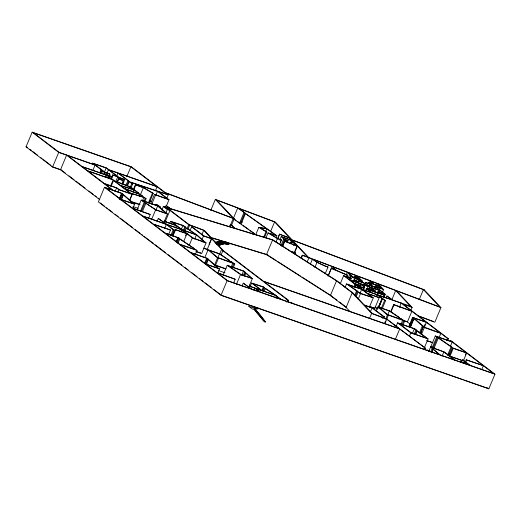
<?xml version="1.0" encoding="UTF-8"?>
<svg xmlns="http://www.w3.org/2000/svg" width="521" height="521" viewBox="0 0 521 521"><rect width="100%" height="100%" fill="white"/><g stroke="black" fill="none" stroke-linecap="round" stroke-linejoin="round"><path stroke-width="0.78" d="M328.119 276.202L331.402 268.367L335.374 270.021L332.033 266.472L313.447 259.451L317.608 262.623L327.983 267.091C318.631 264.375 311.617 257.524 302.154 255.225L300.962 258.077M331.402 268.367L347.448 275.199L336.403 270.451L333.004 266.837L347.396 272.275L349.611 274.626L351.167 275.212L349.969 278.064M349.721 277.83L350.62 275.694L351.662 276.807L350.828 276.605L362.486 281.327L361.893 282.753M99.824 199.745L60.488 169.781L52.588 167.02L26.05 146.805L32.172 132.178L131.422 166.831L165.255 192.607L233.024 218.188L215.349 199.413L210.758 210.386M52.588 167.02L58.71 152.393L32.172 132.178M60.488 169.781L66.603 155.147L58.71 152.393M92.679 170.784L95.063 165.085L67.522 155.473L82.012 166.505L106.251 174.971L105.353 177.107M99.745 172.835L100.644 170.699L103.946 171.852L95.063 165.085M100.514 173.421L101.413 171.285L100.644 170.699M101.432 173.74L102.331 171.604L101.947 171.311L109.931 174.099L109.332 175.525M104.369 172.288L106.16 168.009L93.676 163.653L104.864 172.177L109.931 174.099M106.974 173.33L108.466 169.768M105.737 177.4L106.636 175.264L82.396 166.798L87.619 170.777L111.852 179.237L110.322 178.071L111.234 178.39L113.155 179.856L110.472 186.264M66.603 155.147L112.393 190.022L104.493 187.267L98.378 201.901L221.002 295.303L488.828 388.822L494.95 374.195L451.329 340.968L450.411 340.649L451.824 341.724L435.302 335.954L430.834 346.641L432.261 347.631L433.146 347.924L437.614 337.237L436.689 336.599L452.208 342.017L466.262 352.724L465.37 354.86M108.42 178.501L109.013 177.075L106.636 175.264M109.332 178.82L109.931 177.394L106.505 174.789L112.015 176.71L111.123 178.846M111.175 178.462L112.666 174.9L117.349 176.534L106.16 168.009M111.559 178.755L113.05 175.193L112.666 174.9M111.162 186.225L113.545 180.526L130.53 186.915L132.888 188.706L129.937 186.844L114.854 181.145L120.266 185.274L134.19 189.703L138.951 193.324L134.053 189.976L121.048 185.867L124.252 188.302L140.253 194.32L143.067 196.463L140.116 194.594L125.027 188.895L130.445 193.024L144.369 197.459L146.075 198.755L144.884 201.607M116.43 176.632L117.922 173.07L109.384 170.087L118.957 177.381L124.76 179.563L122.969 183.841M115.649 181.816L117.733 176.827L113.05 175.193M116.932 182.35L118.423 178.788L121.914 180.005L117.733 176.827M117.616 181.933L118.808 179.081L118.423 178.788M115.063 191.507L116.548 187.944L104.747 183.822L113.311 190.347L122.168 193.441L123.282 194.411L120.898 200.11M117.961 191.839L118.853 189.703L116.548 187.944M121.725 184.187L123.21 180.624L119.342 177.674L124.76 179.563M122.585 183.548L123.484 181.412M126.909 176.313L130.888 166.805L33.474 132.79L59.244 152.419L94.679 164.792L92.373 163.04L106.694 168.042L109 169.794L156.658 186.433L130.888 166.805M119.166 199.081L121.549 193.382L105.796 187.879L132.008 207.846L149.879 214.32L150.191 214.587L148.4 218.859M119.465 199.341L121.849 193.643M125.795 185.639L127.879 180.657L117.922 173.07M120.247 199.055L122.331 194.066L121.549 193.382M126.714 185.964L128.798 180.976L118.84 173.389L157.042 186.726L166.954 194.281L129.188 181.647L127.398 185.925M121.269 199.947L123.36 194.958L124.304 195.303L133.07 202.956L132.126 202.61L123.36 194.958M129.338 188.263L129.937 186.844M130.263 187.163L131.748 183.6L129.188 181.647M131.181 187.482L132.666 183.926L130.693 182.422L139.517 185.346L142.747 187.286L135.408 184.721L133.317 189.709M133.702 190.002L135.792 185.014L135.408 184.721M129.696 199.979L132.087 194.274M129.82 200.057L132.204 194.359L130.836 193.324L143.842 197.433L146.075 198.755M133.161 192.112L134.053 189.976M132.822 208.576L134.613 204.304L134.099 203.848L120.826 199.328M139.517 196.02L140.116 194.594M140.396 194.789L143.379 187.664L135.792 185.014M137.023 210.054L141.191 200.084L158.195 206.016L155.987 204.336L155.388 205.762M142.35 201.002L143.842 197.433M144.03 201.334L145.222 198.488M140.37 211.409L144.239 202.148L141.191 200.084M141.536 210.979L145.112 202.435L142.598 200.728L157.661 205.99L166.206 213.389L156.066 209.846L145.873 203.249L142.298 211.8M148.29 203.086L152.458 193.115L143.379 187.664M149.371 202.61L153.246 193.35L140.403 185.639L157.531 191.318L167.71 199.068L154.529 194.359L150.66 203.62M155.258 191.005L157.042 186.726M151.735 204.265L155.61 195.004L154.529 194.359M156.04 194.88L157.531 191.318M151.455 219.823L155.623 209.852L145.873 203.249M155.87 210.263L157.661 205.99M157.101 221.288L158.293 218.436L166.922 224.44L181.256 229.448L176.378 225.73L164.649 221.477L164.056 222.903M166.694 198.521L168.224 194.867L165.645 192.9L234.209 218.787L231.532 225.202M161.894 210.048L163.386 206.485L272.867 239.888L290.477 251.148L295.361 252.854L295.746 253.147L295.147 254.574M165.307 207.54L166.153 205.508L171.025 209.071M166.518 205.639L169.012 199.686L158.41 191.611L168.224 194.867M165.821 213.043L167.313 209.481L163.386 206.485M163.855 222.519L167.43 213.975L158.807 206.511L160.488 207.084L157.479 204.792L155.987 204.336M164.441 223.196L165.033 221.77M167.313 209.481L169.976 210.406L165.502 221.093L164.174 220.63M164.597 228.686L166.388 224.408L143.067 216.267L153.356 224.108L170.491 230.015L168.4 235.004M169.69 223.45L170.582 221.314L183.32 225.547L185.697 227.189L184.206 230.751M170.79 235.472L173.174 229.774L166.388 224.408M171.722 235.798L174.105 230.1L167.306 224.733L181.64 229.735L186.518 233.454L185.626 235.59M175.486 227.866L176.378 225.73M172.49 235.902L175.173 229.494L186.518 233.454M172.874 236.195L175.557 229.787L175.173 229.494M176.085 241.874L177.876 237.602L165.313 233.213L179.96 244.369L195.766 249.624L197.016 250.484L195.225 254.756M181.119 229.852L182.904 225.573L171.852 221.9L182.174 229.768L195.974 234.587L186.407 227.983L185.215 230.836M176.456 242.135L178.247 237.856L177.876 237.602M180.748 231.878L181.64 229.735M177.342 242.428L179.126 238.149L164.929 232.92L153.741 224.401L170.491 230.015M183.333 230.458L184.825 226.895L182.904 225.573M178.032 243.216L179.823 238.944L194.19 248.537L179.823 238.944M187.267 228.276L188.752 224.714L169.976 210.406M187.886 229.305L189.67 225.033L203.704 230.328L211.454 238.566L209.071 244.264M183.626 241.581L186.902 233.747L175.557 229.787M190.106 230.438L191.598 226.876L192.516 227.195L204.043 235.98L211.454 238.566M189.038 245.704L192.321 237.869L186.902 233.747M194.574 239.152L196.358 234.88L182.558 230.061L192.887 237.921L204.831 242.278L203.6 241.203L204.545 241.542L206.082 242.89L201.614 253.577L196.261 251.623M201.914 234.606L203.704 230.328M202.018 239.517L203.509 235.954L191.598 226.876M201.992 241.737L202.584 240.311L196.358 234.88M202.943 242.083L203.535 240.656L197.127 235.069L186.407 227.983M203.509 235.954L211.676 238.807L207.208 249.487L203.496 248.191M204.779 257.602L208.055 249.767L219.862 253.89L229.611 260.487L229.012 261.913M204.623 263.268L206.707 258.279L191.038 252.809L205.684 263.965L218.957 268.484L219.471 268.94L217.68 273.212M205.105 263.691L207.189 258.703L206.707 258.279M205.756 264.746L208.14 259.048L207.325 258.338L190.653 252.516L180.344 244.662L197.016 250.484M215.153 242.864L215.44 242.174L216.508 242.499L220.572 245L220.865 244.303L216.801 241.803L216.508 242.499M206.127 264.583L208.218 259.595L209.162 259.94L217.928 267.592L216.983 267.247L208.218 259.595M218.156 241.438L222.22 243.932L221.933 244.629L217.863 242.128L218.156 241.438L223.288 244.258L223.581 243.567L219.51 241.067L219.224 241.757M216.795 244.206L219.217 245.365L219.504 244.675L215.44 242.174M229.448 226.739L230.341 224.603M227.423 243.958L227.13 244.649L223.066 242.148L223.359 241.457L228.491 244.284L228.778 243.587L226.068 241.92M229.846 226.544L233.239 218.423M233.245 218.696L237.719 208.009L216.541 200.012L234.209 218.787M230.289 226.55L231.135 224.525L230.751 224.375L234.554 228.419M214.535 265.085L217.518 257.96L208.055 249.767M217.628 258.169L219.419 253.896L209.279 250.354L217.518 257.485L232.399 262.682L230.373 261.308L231.246 261.594L234.776 263.984L233.284 267.547M219.543 254.365L221.627 249.377M234.776 263.984L217.824 257.752L218.436 258.279L215.453 265.417L225.73 269.005M221.099 254.99L222.89 250.712L211.676 238.807M228.778 243.587L229.846 243.913L230.139 243.222M288.784 240.103L289.683 237.96L274.587 221.926L238.716 208.387L244.909 212.822L240.435 223.509L239.543 223.203L244.01 212.516L237.719 208.009M255.303 234.496L241.008 224.251L245.476 213.564L276.905 235.739L276.013 237.876M228.139 261.627L228.739 260.2L219.419 253.896M223.047 275.257L227.215 265.287L244.121 271.187L245.632 272.555L244.141 276.117M231.096 267.293L232.887 263.007M232.359 267.234L233.851 263.665M221.002 295.303L227.123 280.676L104.493 187.267M233.675 282.87L235.166 279.308L234.854 279.041L216.983 272.568L206.069 264.258L219.471 268.94M252.294 233.936L255.837 234.47L258.826 227.332L266.277 228.465L245.476 213.564M236.358 284.479L240.533 274.508L227.215 265.287M241.698 275.401L243.483 271.122L228.602 265.925L240.989 274.508L251.129 278.045L245.638 273.076L244.447 275.928M243.19 275.765L244.681 272.203L243.483 271.122M242.076 286.009L243.268 283.163L251.897 289.168L259.79 291.923L254.912 288.204L249.624 286.205L249.031 287.631M265.606 231.689L266.798 228.843L275.655 235.186L268.035 232.9L265.951 237.889M263.606 237.368L265.99 231.669L258.826 227.332M264.401 237.602L266.785 231.904L260.012 227.814L266.798 228.843M270.412 231.897L274.587 221.926M248.758 287.175L252.333 278.624L246.596 273.427L245.638 273.076M249.416 287.918L250.008 286.498M250.145 286.602L251.636 283.04L263.769 287.051L264.714 287.696L263.222 291.259M272.594 239.986L336.52 280.858L352.229 292.822L371.616 313.421L386.79 319.145L399.307 328.679L263.483 281.255L223.841 251.057L204.453 230.464L189.286 224.74L167.013 207.775L272.594 239.986L266.472 254.613L330.399 295.485L346.113 307.455L349.988 311.571M254.02 290.347L254.912 288.204M275.941 242.148L277.433 238.585L268.035 232.9M277.439 239.126L279.53 234.131L289.683 237.96M277.96 238.638L279.53 234.131M279.764 240.044L281.255 236.482L292.17 240.604L289.897 238.195L279.744 234.359M280.461 242.05L281.353 239.914L277.836 238.585L269.429 233.506L276.905 235.739M279.784 244.421L281.353 239.914M254.255 307.383L255.85 308.595L255.557 309.292L253.968 308.08L254.255 307.383L257.061 309.018L257.348 308.328L255.759 307.11L255.466 307.807M261.874 290.653L263.365 287.091L252.9 283.626L261.926 290.497L275.14 295.114L265.45 288.51L264.258 291.356M281.008 245.482L283.691 239.074L281.255 236.482M254.443 309.858L255.655 310.275L255.362 310.972L256.573 311.395L256.28 312.092L257.498 312.515L257.205 313.206L258.416 313.629L258.123 314.326L259.334 314.749L259.048 315.439L260.259 315.863L259.966 316.56L261.177 316.983L260.891 317.673L262.102 318.097L261.809 318.793L263.02 319.217L262.734 319.907L263.945 320.33L263.633 321.079L265.222 322.297L265.541 321.548L264.329 321.125L264.616 320.428L263.405 320.005L263.698 319.314L262.486 318.891L262.773 318.194L261.562 317.771L261.855 317.081L260.643 316.657L260.93 315.96L259.719 315.537L260.012 314.84L258.8 314.423L259.087 313.727L257.875 313.303L258.169 312.607L256.957 312.183L257.244 311.493L254.443 309.858L254.73 309.161M262.35 290.972L263.841 287.41L263.365 287.091M281.75 246.277L284.433 239.862L285.404 240.227L287.175 242.115L297.12 245.866L294.736 251.565M282.564 246.146L284.655 241.158L286.205 241.744L284.433 239.862M282.786 246.381L284.655 241.158M256.032 311.07L256.325 310.373L254.346 308.868L255.557 309.292M257.348 308.328L258.559 308.751L258.852 308.054M287.091 242.832L287.983 240.695L284.44 239.204L282.441 237.081L292.385 240.839L294.385 242.962L293.492 245.098M289.305 239.621L289.897 238.195M290.171 243.848L291.063 241.705L294.385 242.962M290.685 243.366L291.063 241.705M291.793 242.265L292.385 240.839M293.714 245.332L294.606 243.196L291.285 241.939M275.55 297.862L276.443 295.726L265.45 288.51M294.358 253.226L297.341 246.101L284.87 241.392M276.521 298.045L277.12 296.618L281.32 299.438L439.431 354.651L433.192 349.2L431.701 352.763M301.34 258.37L302.538 255.518M286.81 302.226L287.709 300.083L222.89 250.712M288.028 301.835L288.627 300.409L263.867 281.548L399.692 328.972L425.364 348.152L424.771 349.578M307.149 262.024L308.933 257.752M310.373 264.069L312.457 259.08M314.847 267.481L316.931 262.493M325.299 273.505L328.022 266.96M328.458 275.023L332.033 266.472M336.52 280.858L330.399 295.485L336.963 300.109M340.382 283.463L343.658 275.622L350.939 278.279L351.239 278.54L350.346 280.676M346.204 275.121L347.396 272.275M346.595 277.205L347.487 275.068M348.419 277.472L349.611 274.626M345.013 287.462L346.504 283.899L361.307 289.07L356.338 285.28L355.446 287.416M349.936 278.742L350.867 276.475M353.648 277.647L354.247 276.228L358.695 277.908L356.703 275.785L348.367 272.639L351.167 275.212M353.87 277.882L354.247 276.228M353.271 281.587L354.163 279.451L359.887 283.463L369.454 286.804L365.345 283.678L358.259 280.943L357.66 282.369M353.57 281.854L354.462 279.712L354.163 279.451M356.103 277.211L356.703 275.785M353.837 287.136L355.029 284.29L343.658 275.622M356.755 280.747L357.354 279.321M346.113 307.455L352.229 292.822M354.755 287.455L355.947 284.609L354.69 283.652L360.695 285.742L354.306 283.359L350.229 280.252L359.353 283.437L364.733 287.156L363.541 290.008M357.96 282.629L358.559 281.203M359.542 280.865L360.141 279.438L355.472 277.524L360.76 279.432L362.486 281.327M358.461 285.573L359.353 283.437M354.495 295.837L356.585 290.848L346.504 283.899M355.374 296.13L357.465 291.141L347.891 284.544L361.691 289.363L372.014 297.224L360.962 293.551L358.174 291.942L356.09 296.931M361.756 282.551L362.356 281.125M359.9 293.636L361.691 289.363M358.161 299.275L360.545 293.577L358.174 291.942M362.922 288.973L363.814 286.837M365.11 283.86L365.709 282.434L370.854 284.446L368.822 282.291L368.23 283.717M364.752 285.104L365.345 283.678M362.746 290.132L363.645 287.989L363.261 287.696L356.338 285.28M365.488 290.926L366.38 288.79L383.782 294.866L384.166 295.16L383.274 297.296M369.213 282.981L370.105 280.845L357.673 276.15L360.018 278.644L354.469 276.456M366.875 289.376L367.468 287.95L373.915 290.204L369.838 287.097L360.272 283.756L364.733 287.156M367.259 289.669L367.852 288.243L367.468 287.95M368.627 286.361L369.226 284.935L377.126 287.683L385.26 294.326L384.068 297.172M368.927 286.622L369.526 285.195L369.226 284.935M368.94 289.233L369.838 287.097M371.382 286.459L371.981 285.033L370.014 282.89L380.356 286.791L382.388 288.953L375.198 286.14L374.599 287.566M376.429 285.703L377.321 283.567L371.076 281.21L373.147 283.411L372.176 283.046L370.105 280.845M375.172 288.894L375.765 287.475L369.526 285.195M374.619 292.242L375.218 290.816L370.757 287.416L379.881 290.601L383.957 293.707L377.953 291.61L377.354 293.036M369.409 307.077L373.283 297.81L367.872 293.688L379.216 297.654L374.749 308.341L369.454 306.491M376.051 296.827L376.95 294.691L362.609 289.683L367.487 293.395L379.216 297.654M379.757 288.217L380.356 286.791M377.738 293.33L378.337 291.903L377.953 291.61M370.542 311.467L372.027 307.904L364.615 305.319M378.982 292.743L379.881 290.601M369.474 318.539L371.616 313.421M382.401 292.418L383.599 289.572L378.292 283.938L395.719 290.516L410.535 306.257L392.795 300.063L386.908 295.954L386.009 298.09M376.142 311.096L377.933 306.823L389.741 310.946L399.49 317.543L398.891 318.969M377.784 308.425L382.134 298.513L378.559 307.058M378.461 308.002L382.336 298.741L381.952 298.448M378.969 307.364L382.336 298.741M381.392 308.217L384.667 300.376L382.544 298.813M382.297 308.53L385.573 300.689L377.868 295.01L401.19 303.15L411.479 310.991L393.674 304.544L390.698 311.669M382.655 317.96L383.28 316.475L384.264 316.846M382.811 318.084L383.436 316.592M382.961 318.11L383.554 316.683L372.027 307.904M391.844 299.777L395.719 290.516M385.605 319.288L387.396 315.016L377.933 306.823M387.513 315.225L389.298 310.946L379.164 307.41L387.396 314.541L402.284 319.738L400.252 318.364L401.124 318.65L404.654 321.04L402.863 325.312M384.609 323.124L385.507 320.988M386.823 318.904L388.321 315.335L387.702 314.801L404.654 321.04M384.954 323.534L386.79 319.145M391.01 311.936L393.987 304.811L393.674 304.544M399.399 307.429L401.19 303.15M398.024 318.683L398.617 317.256L389.298 310.946M396.123 326.354L397.608 322.792L414.866 328.816L416.865 330.34L415.074 334.612M400.975 324.342L402.766 320.063M395.406 339.217L399.692 328.972M401.938 325L403.729 320.715M410.906 310.34L412.131 307.416L396.494 290.809L440.955 307.592L434.833 322.219L417.503 315.68M393.987 304.811L411.864 311.284L407.389 321.971L402.922 320.35M419.229 299.582L423.404 289.611L424.335 289.936M408.744 326.654L412.619 317.387L426.022 322.069L411.864 311.284M409.141 326.999L413.016 317.738L412.619 317.387M409.968 327.24L413.843 317.973L426.406 322.362L440.46 333.069L423.384 326.778L420.408 333.902M410.092 327.344L413.843 317.973M410.47 327.181L414.045 318.631L414.99 318.976L423.306 326.224L420.33 333.349M409.33 336.416L410.822 332.854L397.608 322.792M412.248 333.779L414.332 328.79L398.91 323.404L411.356 332.88L426.777 338.266L417.249 331.011L415.765 334.573M414.156 334.293L415.947 330.021L414.332 328.79M419.379 333.004L422.362 325.879L414.045 318.631M424.237 326.341L425.129 324.205M424.322 327.351L426.406 322.362M421.639 334L424.322 327.592L423.384 326.778M424.498 347.429L428.08 338.878L417.249 331.011M423.853 349.259L424.446 347.833M428.842 351.232L430.633 346.96L444.393 351.981L449.812 356.103L461.157 360.063L461.541 360.356L460.649 362.492M432.261 347.631L436.735 336.944L435.302 335.954M430.678 351.87L432.17 348.308L430.633 346.96M431.622 352.209L433.114 348.647L431.883 347.572L443.827 351.929L454.156 359.79M434.136 348.002L438.311 338.031L439.19 338.324L451.941 347.123L448.366 355.667M439.053 337.634L440.844 333.362L424.322 327.592M446.679 340.623L447.572 338.481L440.844 333.362M447.891 340.226L448.49 338.806L403.182 304.29L412.131 307.416M442.042 356.201L443.827 351.929M450.424 346.289L452.208 342.017M447.487 355.374L451.062 346.83L438.311 338.031M449.356 355.752L452.638 347.911L466.262 352.724M449.669 356.885L453.244 348.334L452.638 347.911M461.417 362.596L462.609 359.75L470.326 365.436L493.647 373.583L483.358 365.742L466.223 359.835L465.331 361.971M463.371 360.851L466.647 353.017L453.244 348.334M463.384 363.293L464.485 361.229L463.586 363.365M463.768 363.586L464.66 361.45L464.276 361.157M463.95 363.645L464.66 361.45M465.787 362.29L466.679 360.148M481.866 369.304L483.358 365.742M152.458 193.115L153.246 193.35M265.99 231.669L266.785 231.904M212.431 237.947L266.745 254.515L276.163 260.539M210.575 237.563L267.286 254.86M219.51 241.067L223.066 242.148M223.581 243.567L227.13 244.649M216.801 241.803L217.863 242.128M222.22 243.932L223.288 244.258M220.865 244.303L221.933 244.629M219.504 244.675L220.572 245M130.146 201.184L140.09 204.33M131.396 202.135L139.042 204.551M132.972 206.648L138.326 208.341M144.239 202.148L145.112 202.435M228.739 260.2L229.611 260.487M398.617 317.256L399.49 317.543M149.709 200.728L151.246 201.236M150.081 201.021L151.572 201.51M263.75 287.377L264.714 287.696M184.825 226.895L185.697 227.189M356.585 290.848L357.465 291.141M360.545 293.577L373.283 297.81M178.247 237.856L179.126 238.149M436.735 336.944L437.614 337.237M451.062 346.83L451.941 347.123M466.223 359.835L482.974 365.449L466.647 353.017M244.01 212.516L244.909 212.822M241.008 224.251L241.9 224.558M384.667 300.376L385.573 300.689M101.413 171.285L102.331 171.604M127.879 180.657L128.798 180.976M118.808 179.081L123.21 180.624M131.748 183.6L132.666 183.926M26.05 146.805L27.574 147.339M109.013 177.075L109.931 177.394M113.155 179.856L88.003 171.07L104.363 183.529L117.082 187.97L119.387 189.729L130.901 193.747L113.545 180.526M155.61 195.004L169.012 199.686M118.853 189.703L132.204 194.359M61.419 169.944L53.122 167.052L51.833 166.069M302.154 255.225L307.781 257.192L297.341 246.101M295.746 253.147L291.024 251.5L337.4 281.151L353.179 293.173L372.372 313.557L387.383 319.223M155.623 209.852L167.43 213.975M121.211 199.621L134.613 204.304M188.752 224.714L189.67 225.033M367.852 288.243L375.218 290.816M378.337 291.903L385.26 294.326M355.029 284.29L355.947 284.609M363.645 287.989L357.64 285.892L362.225 289.389L371.349 292.574L366.38 288.79M384.166 295.16L367.683 289.402L372.268 292.893L391.877 299.744L386.908 295.954M164.649 221.477L175.994 225.437L170.582 221.314M204.024 248.217L206.987 249.253L208.315 250.666M369.07 306.198L374.749 308.341M364.394 305.078L372.561 307.931L384.472 317.009L383.554 316.683M387.396 315.016L388.321 315.335M177.14 242.584L178.651 243.112M217.518 257.96L218.436 258.279M447.572 338.481L448.49 338.806M386.4 318.852L425.364 348.152M415.947 330.021L416.865 330.34M420.063 332.235L421.554 332.756M395.263 325.625L396.768 326.146M410.822 332.854L428.08 338.878M215.59 265.15L226.134 268.829M240.533 274.508L252.333 278.624M427.122 340.656L433.036 342.72M426.608 340.636L432.619 342.733M218.371 270.503L224.981 272.815M430.834 346.641L433.837 347.689M432.958 347.54L434.436 348.061M249.624 286.205L261.008 290.177L251.636 283.04M276.443 295.726L255.831 288.53L260.708 292.242L280.402 299.119L277.12 296.618M461.541 360.356L450.196 356.397L455.074 360.109M287.709 300.083L288.627 300.409M227.123 280.676L494.95 374.195M221.536 295.329L284.661 317.374M285.43 317.641L422.166 365.39M423.085 365.709L463.293 379.744M464.211 380.07L487.526 388.21M255.85 308.595L257.061 309.018M253.968 308.08L248.458 306.153L252.027 308.875L256.325 310.373M173.174 229.774L174.105 230.1M150.191 214.587L132.393 208.14L142.682 215.974L166.004 224.121L158.293 218.436M404.784 320.871L407.005 321.678L409.968 323.932M235.166 279.308L217.368 272.861L227.657 280.702L250.979 288.842L243.268 283.163M122.331 194.066L123.282 194.411M358.259 280.943L365.996 283.763L370.372 287.123L379.496 290.314L375.765 287.475M351.239 278.54L344.993 276.267L349.845 279.959L358.969 283.144L354.462 279.712M202.584 240.311L203.535 240.656M413.016 317.738L413.967 318.084M192.321 237.869L206.082 242.89M422.362 325.879L423.306 326.224M195.883 251.33L200.364 252.965L199.543 252.249M207.189 258.703L208.14 259.048M432.17 348.308L433.114 348.647M433.192 349.2L440.304 354.951L469.408 365.117L464.843 361.509M244.681 272.203L245.632 272.555M215.349 199.413L275.335 222.057L292.138 239.907L424.153 289.741L440.955 307.592M240.969 221.607L242.467 222.174M283.691 239.074L287.983 240.695M277.433 238.585L281.568 240.148M368.822 282.291L380.135 286.557L377.321 283.567M350.62 275.694L352.17 276.28L351.805 276.293L352.691 277.231L361.366 280.741L360.141 279.438M419.249 316.188L433.641 321.62M371.981 285.033L365.709 282.434M383.599 289.572L375.198 286.14M255.837 234.47L257.804 235.661M227.814 242.662L229.846 243.913M224.427 241.783L228.491 244.284M215.831 243.281L219.217 245.365M277.53 261.412L300.591 276.156M301.959 277.029L331.284 295.778M234.242 219.067L236.104 220.403M237.342 221.288L240.435 223.509M243.203 225.489L249.051 229.676M250.347 230.608L254.248 233.395M233.877 219.146L239.543 223.203M376.95 294.691L382.134 298.513M375.322 307.116L377.25 308.536M375.074 307.286L377.666 309.2M449.017 353.674L450.294 354.651M487.545 387.845L488.828 388.822M429.206 351.076L427.292 349.995L428.288 350.757M339.49 302.03L346.432 307.318M166.153 205.508L171.149 209.318M292.463 303.333L290.549 302.252L291.545 303.014M112.015 176.71L104.252 173.447L106.251 174.971M165.118 220.8L167.443 222.571M249.435 285.026L250.725 286.009M256.97 307.533L258.559 308.751M255.655 310.275L257.244 311.493M256.573 311.395L258.169 312.607M257.498 312.515L259.087 313.727M255.362 310.972L256.957 312.183M258.416 313.629L260.012 314.84M256.28 312.092L257.875 313.303M259.334 314.749L260.93 315.96M257.205 313.206L258.8 314.423M260.259 315.863L261.855 317.081M258.123 314.326L259.719 315.537M261.177 316.983L262.773 318.194M259.048 315.439L260.643 316.657M262.102 318.097L263.698 319.314M259.966 316.56L261.562 317.771M263.02 319.217L264.616 320.428M260.891 317.673L262.486 318.891M263.945 320.33L265.541 321.548M261.809 318.793L263.405 320.005M262.734 319.907L264.329 321.125M61.4 170.1L65.184 172.979M68.961 175.857L74.002 179.699M75.897 181.139L80.918 184.968M81.882 185.697L85.027 188.094M88.804 190.973L93.207 194.326M95.096 195.766L96.352 196.723M98.241 198.162L98.625 198.455M29.931 149.384L31.221 150.367M32.504 151.344L37.662 155.271M40.885 157.726L42.168 158.71M43.458 159.686L50.55 165.085M100.306 202.988L104.688 206.329M106.564 207.755L107.821 208.713M109.071 209.663L112.204 212.047M115.089 214.248L118.267 216.671M120.169 218.123L125.887 222.474M126.271 222.767L132.705 227.664M135.278 229.624L140.162 233.349M141.445 234.326L142.734 235.31M144.017 236.287L147.619 239.028M148.244 239.504L153.213 243.294M155.082 244.714L158.807 247.553M159.192 247.846L165.561 252.692M168.107 254.632L173.838 259.002M174.222 259.295L181.959 265.182M184.922 267.442L188.101 269.865M191.923 272.776L197.016 276.658M199.563 278.598L203.157 281.333M205.085 282.799L211.246 287.494M213.818 289.455L220.253 294.352M462.609 359.75L464.485 361.229M205.951 262.499L207.13 263.528M231.135 224.525L234.938 228.556M294.606 243.196L297.12 245.866M166.186 207.521L164.603 207.039L167.847 209.507L169.592 210.113L166.186 207.521M423.404 289.611L292.353 240.135L308.719 257.517L439.763 306.993L423.404 289.611"/></g></svg>
